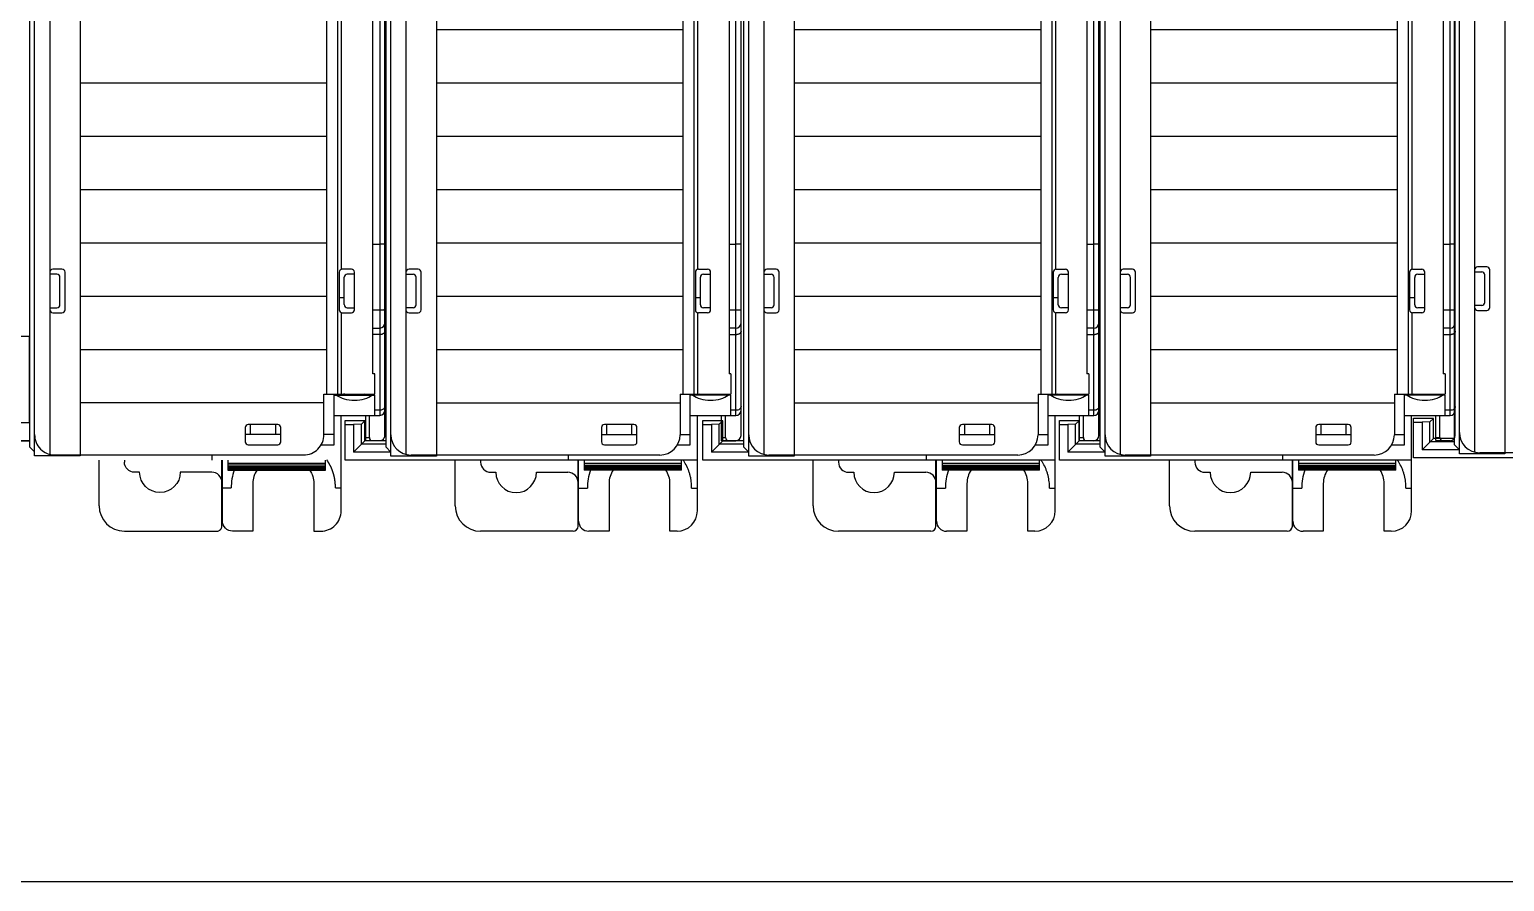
# Model space of a CAD drawing. Header units: inches. Extents: x -38 to 199, y -310 to 64.
# Drawn here: x 100.38 to 106.1, y 52.11 to 55.42 of the extents above; entities that cross this region are included whole.
import ezdxf

# ---------------------------------------------------------------- set-up
doc = ezdxf.new("R2010")
doc.units = ezdxf.units.IN
doc.header["$MEASUREMENT"] = 0
doc.layers.add('off-wire', color=6, linetype='Continuous')
doc.layers.add('PLC', color=7, linetype='Continuous')

# ---------------------------------------------------------------- blocks, each defined once
blk = doc.blocks.new('24VPS')
at = {"layer": 'PLC', "color": 7, "linetype": 'Continuous'}
for p, q in [((179.567, -64.77), (179.567, -69.2188)), ((179.567, -67.7523), (179.567, -69.2188)), ((179.567, -68.8153), (179.3899, -68.8153)), ((179.567, -68.8153), (179.3899, -68.8153)), ((179.567, -68.8153), (179.3899, -68.8153)), ((179.567, -68.8153), (179.3899, -68.8153)), ((179.567, -69.1492), (179.567, -68.8153)), ((179.567, -69.1492), (179.567, -68.8153)), ((179.567, -69.1492), (179.4785, -69.1492)), ((179.567, -69.1492), (179.4785, -69.1492)), ((179.567, -69.1499), (179.4785, -69.1499)), ((179.567, -69.1499), (179.4785, -69.1499)), ((179.4785, -69.2188), (179.567, -69.2188)), ((179.4785, -69.2188), (179.567, -69.2188)), ((179.567, -69.2188), (179.4785, -69.2188))]:
    blk.add_line(p, q, dxfattribs=at)
blk = doc.blocks.new('AI4')
at = {"layer": 'PLC', "linetype": 'Continuous'}
for p, q in [((214.7496, -47.679), (214.7496, -52.2734)), ((216.1276, -52.2296), (216.1276, -47.774)), ((214.7693, -52.2935), (214.7693, -48.5845)), ((214.8284, -48.5845), (214.8284, -52.3025)), ((215.9032, -52.0687), (215.9032, -48.5845)), ((215.9444, -48.5845), (215.9444, -52.0687)), ((216.1079, -52.1514), (216.1079, -48.5845)), ((216.0811, -48.7774), (216.0811, -51.99)), ((215.96, -51.5847), (215.96, -50.4229)), ((216.0811, -51.488), (216.1079, -51.488)), ((214.8756, -51.5845), (214.8402, -51.5845)), ((215.9622, -51.5845), (215.9976, -51.5845)), ((214.8284, -51.6042), (214.8559, -51.6042)), ((214.8677, -51.7223), (214.8677, -51.616)), ((214.8874, -51.742), (214.8874, -51.5963)), ((215.9504, -51.5963), (215.9504, -51.742)), ((215.9701, -51.7223), (215.9701, -51.616)), ((215.9819, -51.6042), (216.0095, -51.6042)), ((216.0095, -51.742), (216.0095, -51.5963)), ((215.9504, -51.6947), (215.9701, -51.6947)), ((214.8559, -51.7341), (214.8284, -51.7341)), ((214.8402, -51.7538), (214.8756, -51.7538)), ((215.96, -52.0687), (215.96, -51.7536)), ((215.9976, -51.7538), (215.9622, -51.7538)), ((216.0095, -51.7341), (215.9819, -51.7341)), ((216.1079, -51.7438), (216.0811, -51.7438)), ((216.1079, -51.8128), (216.0811, -51.8128)), ((216.1079, -51.8385), (216.0811, -51.8385)), ((216.0882, -51.99), (216.0811, -51.99)), ((216.0882, -51.99), (216.0882, -52.0687)), ((215.8913, -52.0687), (216.0882, -52.0687)), ((215.8913, -52.0687), (215.8913, -52.2262)), ((216.0882, -52.0727), (215.9307, -52.0727)), ((215.9307, -52.2656), (215.9307, -52.0727)), ((216.0685, -52.0687), (216.0685, -52.0727)), ((216.087, -52.0727), (216.087, -52.1514)), ((216.0882, -52.1514), (216.0882, -52.0727)), ((215.9307, -52.1514), (216.1079, -52.1514)), ((215.9583, -52.5215), (215.9583, -52.1514)), ((216.0524, -52.2492), (216.0524, -52.1514)), ((216.0674, -52.2374), (216.0674, -52.1514)), ((216.1079, -52.1315), (216.0882, -52.1315)), ((214.5921, -52.1711), (214.6689, -52.1711)), ((214.5921, -52.3246), (214.5921, -52.1711)), ((214.5921, -52.1861), (214.6253, -52.1861)), ((214.6553, -52.1856), (214.6253, -52.1861)), ((214.6253, -52.1861), (214.6253, -52.2935)), ((214.6689, -52.1721), (214.6553, -52.1856)), ((214.6553, -52.2634), (214.6553, -52.1856)), ((214.6689, -52.2498), (214.6689, -52.1721)), ((215.5862, -52.1987), (215.5862, -52.2538)), ((215.7122, -52.1868), (215.598, -52.1868)), ((215.6059, -52.1868), (215.6059, -52.2262)), ((215.7043, -52.2262), (215.7043, -52.1868)), ((215.724, -52.2538), (215.724, -52.1987)), ((214.6253, -52.2935), (214.6689, -52.2498)), ((214.7496, -52.2634), (214.6553, -52.2634)), ((214.7496, -52.2498), (214.6689, -52.2498)), ((214.7496, -52.2734), (214.7693, -52.2935)), ((215.724, -52.2262), (215.5862, -52.2262)), ((215.598, -52.2656), (215.7122, -52.2656)), ((215.8798, -52.2656), (215.9307, -52.2656)), ((215.9307, -52.2262), (215.8913, -52.2262)), ((216.0524, -52.2374), (216.0674, -52.2374)), ((216.0524, -52.2492), (216.1079, -52.2492)), ((215.9583, -52.3246), (214.5921, -52.3246)), ((214.7693, -52.2935), (214.6253, -52.2935)), ((215.8126, -52.305), (214.848, -52.305)), ((215.0193, -52.5018), (215.0193, -52.3246)), ((215.1177, -52.3246), (215.1177, -52.3325)), ((215.4583, -52.3246), (215.4583, -52.305)), ((215.4957, -52.5805), (215.4957, -52.3246)), ((215.4976, -52.5609), (215.4976, -52.3246)), ((215.5193, -52.3249), (215.5193, -52.3634)), ((215.8973, -52.3634), (215.8973, -52.3249)), ((215.1571, -52.3719), (215.1768, -52.3719)), ((215.3343, -52.3719), (215.4563, -52.3719)), ((215.8973, -52.3382), (215.5193, -52.3382)), ((215.8973, -52.345), (215.5193, -52.345)), ((215.8973, -52.3508), (215.5193, -52.3508)), ((215.8973, -52.3555), (215.5193, -52.3555)), ((215.8973, -52.3592), (215.5193, -52.3592)), ((215.8973, -52.3618), (215.5193, -52.3618)), ((215.8973, -52.3634), (215.5193, -52.3634)), ((215.8973, -52.3639), (215.5193, -52.3639)), ((215.4976, -52.4329), (215.532, -52.4329)), ((215.6158, -52.4152), (215.6158, -52.6002)), ((215.852, -52.6002), (215.852, -52.4152)), ((215.9357, -52.4329), (215.9583, -52.4329)), ((215.476, -52.6002), (215.1177, -52.6002)), ((215.6158, -52.6002), (215.537, -52.6002)), ((215.8795, -52.6002), (215.852, -52.6002))]:
    blk.add_line(p, q, dxfattribs=at)
at = {"layer": 'PLC'}
for p, q in [((214.9461, -50.6553), (215.9032, -50.6553)), ((214.9461, -50.862), (215.9032, -50.862)), ((214.9461, -51.0687), (215.9032, -51.0687)), ((214.9461, -51.2754), (215.9032, -51.2754)), ((214.9461, -51.4821), (215.9032, -51.4821)), ((214.9461, -51.6888), (215.9032, -51.6888)), ((214.9461, -51.8955), (215.9032, -51.8955)), ((214.9461, -52.1022), (215.8913, -52.1022))]:
    blk.add_line(p, q, dxfattribs=at)
blk.add_lwpolyline([(214.7693, -48.5845), (214.9461, -48.5845), (214.9461, -52.3089), (214.7693, -52.3089)], close=True, dxfattribs=at)
at = {"layer": 'PLC', "linetype": 'Continuous'}
for centre, radius, start, end in [((214.8402, -51.5963), 0.0118, 90, 179.9886), ((214.8756, -51.5963), 0.0118, 0, 90), ((215.9622, -51.5963), 0.0118, 90, 180), ((215.9976, -51.5963), 0.0118, 0, 90), ((214.8559, -51.616), 0.0118, 0, 90), ((215.9819, -51.616), 0.0118, 90, 180), ((214.8402, -51.742), 0.0118, 180.0095, 270), ((214.8559, -51.7223), 0.0118, 270, 360), ((214.8756, -51.742), 0.0118, 270, 360), ((215.9622, -51.742), 0.0118, 180, 270), ((215.9819, -51.7223), 0.0118, 180, 270), ((215.9976, -51.742), 0.0118, 270, 0.0044), ((216.1079, -51.7931), 0.0197, 270, 359.9978), ((215.9671, -52.0805), 0.0118, 40.5479, 90), ((216.0518, -52.0805), 0.0118, 112.5, 139.4521), ((216.1079, -52.1317), 0.0197, 270, 359.9991), ((215.598, -52.1987), 0.0118, 90, 180), ((215.7122, -52.1987), 0.0118, 0, 90), ((214.848, -52.2262), 0.0787, 180, 270), ((215.598, -52.2538), 0.0118, 180, 270), ((215.7122, -52.2538), 0.0118, 270, 0), ((215.8126, -52.2262), 0.0787, 270, 0), ((216.1079, -52.2296), 0.0197, 270, 0), ((215.1571, -52.3325), 0.0394, 180, 270), ((215.7629, -52.4232), 0.1713, 33.8916, 35.1241), ((215.7613, -52.4243), 0.1733, 32.0748, 33.8895), ((215.7592, -52.4256), 0.1757, 30.1195, 32.0722), ((215.2555, -52.3719), 0.0787, 180, 0), ((215.4563, -52.4113), 0.0394, 0, 90), ((215.7083, -52.4152), 0.0925, 145.6538, 180), ((215.7595, -52.4152), 0.0925, 0, 34.3463), ((215.1177, -52.5018), 0.0984, 180, 270), ((215.537, -52.5609), 0.0394, 180, 270), ((215.8795, -52.5215), 0.0787, 270, 0), ((215.476, -52.5805), 0.0197, 270, 0)]:
    blk.add_arc(centre, radius, start, end, dxfattribs=at)
for centre, major_axis, ratio, start_param, end_param in [((216.0095, -52.053), (0.0787, 0), 0.5, 3.665191, 5.759587), ((216.0792, -52.2374), (0.0118, 0), 0.999848, 3.141593, 4.712389)]:
    blk.add_ellipse(centre, major_axis=major_axis, ratio=ratio, start_param=start_param, end_param=end_param, dxfattribs=at)
for points, knots in [([(216.1276, -51.4869), (216.1276, -51.4869), (216.1275, -51.487), (216.1275, -51.487), (216.1273, -51.4871), (216.1272, -51.4871), (216.127, -51.4872), (216.1266, -51.4873), (216.126, -51.4873), (216.1252, -51.4874), (216.1242, -51.4875), (216.1231, -51.4876), (216.1212, -51.4877), (216.1187, -51.4878), (216.1153, -51.4879), (216.1117, -51.488), (216.1092, -51.488), (216.1079, -51.488)], [0, 0, 0, 0, 0.002842, 0.007273, 0.013786, 0.022509, 0.033481, 0.046706, 0.079887, 0.121887, 0.172267, 0.23051, 0.296093, 0.446892, 0.619054, 0.806193, 1, 1, 1, 1]), ([(216.1276, -51.7414), (216.1276, -51.7414), (216.1276, -51.7415), (216.1275, -51.7417), (216.1273, -51.7418), (216.1271, -51.7419), (216.1267, -51.7421), (216.126, -51.7424), (216.1252, -51.7426), (216.1242, -51.7428), (216.1231, -51.743), (216.1212, -51.7432), (216.1187, -51.7435), (216.114, -51.7438), (216.1104, -51.7438), (216.1079, -51.7438)], [0, 0, 0, 0, 0.006031, 0.012929, 0.021264, 0.031354, 0.057354, 0.091546, 0.134002, 0.184415, 0.242349, 0.307332, 0.456204, 0.625694, 1, 1, 1, 1]), ([(216.1276, -51.8252), (216.1276, -51.8261), (216.1273, -51.8279), (216.1261, -51.8304), (216.1243, -51.8327), (216.1218, -51.8347), (216.1188, -51.8364), (216.1154, -51.8376), (216.1117, -51.8383), (216.1092, -51.8385), (216.1079, -51.8385)], [0, 0, 0, 0, 0.100092, 0.204902, 0.317205, 0.438585, 0.56921, 0.707955, 0.852748, 1, 1, 1, 1]), ([(216.1218, -52.1272), (216.1199, -52.1286), (216.1165, -52.1302), (216.1117, -52.1313), (216.1092, -52.1315), (216.1079, -52.1315)], [0, 0, 0, 0, 0.483117, 0.739904, 1, 1, 1, 1]), ([(216.1276, -52.1168), (216.1276, -52.1178), (216.1273, -52.1197), (216.1262, -52.1225), (216.1243, -52.1251), (216.1227, -52.1265), (216.1218, -52.1272)], [0, 0, 0, 0, 0.234677, 0.477026, 0.731179, 1, 1, 1, 1]), ([(215.5442, -52.3632), (215.5399, -52.3743), (215.5335, -52.3973), (215.5317, -52.4211), (215.532, -52.4329)], [0, 0, 0, 0, 0.502407, 1, 1, 1, 1]), ([(215.9357, -52.4329), (215.936, -52.4247), (215.9354, -52.4123), (215.933, -52.396), (215.9303, -52.3839), (215.9268, -52.3719), (215.921, -52.3561), (215.9154, -52.3447), (215.9112, -52.3374)], [0, 0, 0, 0, 0.246902, 0.370862, 0.495205, 0.620107, 0.745786, 1, 1, 1, 1])]:
    blk.add_open_spline(points, degree=3, knots=knots, dxfattribs=at)
blk = doc.blocks.new('ai_red')
at = {"layer": 'PLC', "color": 1, "linetype": 'Continuous'}
for p, q in [((73.1198, -179.6081), (73.1198, -184.2026)), ((73.1395, -184.2226), (73.1395, -180.5136)), ((73.1986, -180.5136), (73.1986, -184.2316)), ((73.1986, -183.5333), (73.2261, -183.5333)), ((73.2458, -183.5136), (73.2104, -183.5136)), ((73.2379, -183.6514), (73.2379, -183.5451)), ((73.2576, -183.6711), (73.2576, -183.5255)), ((73.2261, -183.6632), (73.1986, -183.6632)), ((73.2104, -183.6829), (73.2458, -183.6829)), ((72.9623, -184.1003), (73.0391, -184.1003)), ((72.9623, -184.2538), (72.9623, -184.1003)), ((72.9623, -184.1153), (72.9955, -184.1153)), ((73.0255, -184.1148), (72.9955, -184.1153)), ((72.9955, -184.1153), (72.9955, -184.2226)), ((73.0391, -184.1012), (73.0255, -184.1148)), ((73.0255, -184.1926), (73.0255, -184.1148)), ((73.0391, -184.179), (73.0391, -184.1012)), ((72.9955, -184.2226), (73.0391, -184.179)), ((73.1395, -184.2226), (72.9955, -184.2226)), ((73.1198, -184.1926), (73.0255, -184.1926)), ((73.1198, -184.179), (73.0391, -184.179)), ((73.1198, -184.2026), (73.1395, -184.2226)), ((74.3285, -184.2538), (72.9623, -184.2538)), ((74.1828, -184.2341), (73.2183, -184.2341))]:
    blk.add_line(p, q, dxfattribs=at)
at = {"layer": 'PLC', "color": 1}
blk.add_lwpolyline([(73.1395, -180.5136), (73.3163, -180.5136), (73.3163, -184.2381), (73.1395, -184.2381)], close=True, dxfattribs=at)
at = {"layer": 'PLC', "color": 1, "linetype": 'Continuous'}
for centre, radius, start, end in [((73.2104, -183.5255), 0.0118, 90, 179.9886), ((73.2261, -183.5451), 0.0118, 0, 90), ((73.2458, -183.5255), 0.0118, 0, 90), ((73.2261, -183.6514), 0.0118, 270, 360), ((73.2104, -183.6711), 0.0118, 180.0095, 270), ((73.2458, -183.6711), 0.0118, 270, 360), ((73.2183, -184.1554), 0.0787, 180, 270)]:
    blk.add_arc(centre, radius, start, end, dxfattribs=at)

msp = doc.modelspace()

# ---------------------------------------------------------------- linework, layer by layer
at = {"linetype": 'Continuous'}
for p, q in [((101.75936, 58.39389), (101.75936, 53.79944)), ((103.13731, 53.8433), (103.13731, 58.29881)), ((100.45687, 57.48871), (100.45687, 53.77074)), ((101.53168, 54.00446), (101.53168, 57.48871)), ((101.57287, 57.48871), (101.57287, 54.00446)), ((101.77905, 53.7794), (101.77905, 57.48837)), ((101.8381, 57.48837), (101.8381, 53.7704)), ((102.9129, 54.00412), (102.9129, 57.48837)), ((102.9541, 57.48837), (102.9541, 54.00412)), ((103.11763, 53.92145), (103.11763, 57.48837)), ((103.09085, 57.29546), (103.09085, 54.08286)), ((101.58853, 54.4885), (101.58853, 55.65034)), ((102.96975, 54.48817), (102.96975, 55.65)), ((101.70962, 54.58522), (101.7364, 54.58522)), ((103.09085, 54.58488), (103.11763, 54.58488)), ((101.59861, 54.35092), (101.59861, 54.45722)), ((101.8381, 54.46869), (101.86566, 54.46869)), ((101.88534, 54.48837), (101.84991, 54.48837)), ((101.87747, 54.35058), (101.87747, 54.45688)), ((101.89716, 54.33089), (101.89716, 54.47656)), ((102.96015, 54.47656), (102.96015, 54.33089)), ((102.97196, 54.48837), (103.00739, 54.48837)), ((102.97983, 54.35058), (102.97983, 54.45688)), ((102.99164, 54.46869), (103.0192, 54.46869)), ((103.0192, 54.33089), (103.0192, 54.47656)), ((101.57892, 54.37848), (101.59861, 54.37848)), ((101.86566, 54.33877), (101.8381, 54.33877)), ((102.96015, 54.37814), (102.97983, 54.37814)), ((103.0192, 54.33877), (102.99164, 54.33877)), ((101.58853, 54.00446), (101.58853, 54.31963)), ((101.7364, 54.32935), (101.70962, 54.32935)), ((101.84991, 54.31908), (101.88534, 54.31908)), ((102.96975, 54.00412), (102.96975, 54.31929)), ((103.00739, 54.31908), (102.97196, 54.31908)), ((103.11763, 54.32902), (103.09085, 54.32902)), ((103.11763, 54.26003), (103.09085, 54.26003)), ((103.11763, 54.23436), (103.09085, 54.23436)), ((103.09794, 54.08286), (103.09085, 54.08286)), ((103.09794, 54.08286), (103.09794, 54.00412)), ((101.69703, 54.00446), (101.69703, 54.00052)), ((101.71551, 54.00052), (101.71551, 53.92178)), ((101.71672, 53.92178), (101.71672, 54.00052)), ((102.90109, 54.00412), (103.09794, 54.00412)), ((102.90109, 54.00412), (102.90109, 53.84664)), ((103.09794, 54.00019), (102.94046, 54.00019)), ((102.94046, 53.80727), (102.94046, 54.00019)), ((103.07826, 54.00412), (103.07826, 54.00019)), ((103.09674, 54.00019), (103.09674, 53.92145)), ((103.09794, 53.92145), (103.09794, 54.00019)), ((101.7364, 53.94169), (101.71672, 53.94169)), ((103.11763, 53.94135), (103.09794, 53.94135)), ((101.23443, 53.88635), (101.23443, 53.84698)), ((101.33286, 53.84698), (101.33286, 53.88635)), ((101.55924, 53.92178), (101.7364, 53.92178)), ((101.60188, 53.90176), (101.67865, 53.90176)), ((101.60188, 53.74822), (101.60188, 53.90176)), ((101.60188, 53.88671), (101.63504, 53.88671)), ((101.66508, 53.88723), (101.63504, 53.88671)), ((101.63504, 53.88671), (101.63504, 53.7794)), ((101.67865, 53.9008), (101.66508, 53.88723)), ((101.66508, 53.80945), (101.66508, 53.88723)), ((101.67865, 53.82302), (101.67865, 53.9008)), ((102.72196, 53.88601), (102.60779, 53.88601)), ((102.61566, 53.88601), (102.61566, 53.84664)), ((102.71409, 53.84664), (102.71409, 53.88601)), ((102.94046, 53.92145), (103.11763, 53.92145)), ((102.96802, 53.55137), (102.96802, 53.92145)), ((103.06212, 53.82361), (103.06212, 53.92145)), ((103.07717, 53.83542), (103.07717, 53.92145)), ((100.37813, 53.82336), (100.29743, 53.82336)), ((101.35254, 53.84698), (101.21475, 53.84698)), ((101.55924, 53.84698), (101.51987, 53.84698)), ((101.63504, 53.7794), (101.67865, 53.82302)), ((101.75936, 53.82302), (101.67865, 53.82302)), ((102.59597, 53.8742), (102.59597, 53.81908)), ((102.73377, 53.84664), (102.59597, 53.84664)), ((102.73377, 53.81908), (102.73377, 53.8742)), ((102.94046, 53.84664), (102.90109, 53.84664)), ((103.06212, 53.83542), (103.07717, 53.83542)), ((103.06212, 53.82361), (103.11763, 53.82361)), ((101.0868, 53.74855), (101.0868, 53.76824)), ((101.77905, 53.7794), (101.63504, 53.7794)), ((101.75936, 53.80945), (101.66508, 53.80945)), ((101.75936, 53.79944), (101.77905, 53.7794)), ((102.82235, 53.7679), (101.85779, 53.7679)), ((102.46802, 53.74822), (102.46802, 53.7679)), ((102.60779, 53.80727), (102.72196, 53.80727)), ((102.88958, 53.80727), (102.94046, 53.80727)), ((100.64782, 53.57139), (100.64782, 53.74855)), ((100.74624, 53.74855), (100.74624, 53.74068)), ((101.52577, 53.73498), (101.14782, 53.73498)), ((101.52577, 53.72819), (101.14782, 53.72819)), ((101.52577, 53.72243), (101.14782, 53.72243)), ((101.52577, 53.71771), (101.14782, 53.71771)), ((101.52577, 53.71404), (101.14782, 53.71404)), ((101.52577, 53.71141), (101.14782, 53.71141)), ((101.52577, 53.70931), (101.14782, 53.70931)), ((102.96802, 53.74822), (101.60188, 53.74822)), ((102.02905, 53.57105), (102.02905, 53.74822)), ((102.12747, 53.74822), (102.12747, 53.74034)), ((102.50542, 53.49231), (102.50542, 53.74822)), ((102.50739, 53.512), (102.50739, 53.74822)), ((102.52905, 53.74796), (102.52905, 53.7095)), ((102.907, 53.73464), (102.52905, 53.73464)), ((102.907, 53.72785), (102.52905, 53.72785)), ((102.907, 53.72209), (102.52905, 53.72209)), ((102.907, 53.71738), (102.52905, 53.71738)), ((102.907, 53.7137), (102.52905, 53.7137)), ((102.907, 53.71107), (102.52905, 53.71107)), ((102.907, 53.7095), (102.52905, 53.7095)), ((102.907, 53.70897), (102.52905, 53.70897)), ((102.907, 53.7095), (102.907, 53.74795)), ((102.16684, 53.70097), (102.18653, 53.70097)), ((102.34401, 53.70097), (102.46605, 53.70097)), ((102.6255, 53.65767), (102.6255, 53.47263)), ((102.86172, 53.47263), (102.86172, 53.65767)), ((101.12617, 53.64029), (101.16053, 53.64029)), ((101.56425, 53.64029), (101.5868, 53.64029)), ((102.50739, 53.63995), (102.54176, 53.63995)), ((102.94548, 53.63995), (102.96802, 53.63995)), ((102.48574, 53.47263), (102.12747, 53.47263)), ((102.6255, 53.47263), (102.54676, 53.47263)), ((102.88928, 53.47263), (102.86172, 53.47263))]:
    msp.add_line(p, q, dxfattribs=at)
for p, q in [((101.95587, 55.41751), (102.9129, 55.41751)), ((100.57464, 55.21115), (101.53168, 55.21115)), ((101.95587, 55.21082), (102.9129, 55.21082)), ((100.57464, 55.00446), (101.53168, 55.00446)), ((101.95587, 55.00412), (102.9129, 55.00412)), ((100.57464, 54.79777), (101.53168, 54.79777)), ((101.95587, 54.79743), (102.9129, 54.79743)), ((100.57464, 54.59107), (101.53168, 54.59107)), ((101.95587, 54.59074), (102.9129, 54.59074)), ((100.57464, 54.38438), (101.53168, 54.38438)), ((101.95587, 54.38404), (102.9129, 54.38404)), ((100.57464, 54.17769), (101.53168, 54.17769)), ((101.95587, 54.17735), (102.9129, 54.17735)), ((100.57464, 53.971), (101.51987, 53.971)), ((101.95587, 53.97066), (102.90109, 53.97066))]:
    msp.add_line(p, q)
for points in [[(89.73036, 52.11457), (124.73036, 52.11457), (124.73036, 59.86457)], [(89.73036, 52.11457), (124.73036, 52.11457), (124.73036, 50.11457), (89.73036, 50.11457), (89.73036, 52.11457)]]:
    msp.add_lwpolyline(points)
for points in [[(100.37813, 58.39422), (100.37813, 53.79977), (100.39782, 53.77974), (100.39782, 57.48871)], [(101.50835, 53.80761), (101.55924, 53.80761), (101.55924, 54.00052), (101.71672, 54.00052)], [(101.68089, 53.83576), (101.69594, 53.83576), (101.69594, 53.92178)], [(101.14782, 53.7483), (101.14782, 53.70983), (101.52577, 53.70983), (101.52577, 53.74828)]]:
    msp.add_lwpolyline(points, dxfattribs=at)
for points in [[(101.68089, 53.92178), (101.68089, 53.82395), (101.7364, 53.82395, 0.4142136), (101.75609, 53.84363), (101.75609, 58.29915, 0.4142136), (101.7364, 58.31883)], [(100.39782, 53.84698, 0.4142136), (100.47656, 53.76824), (101.44113, 53.76824, 0.4142136), (101.51987, 53.84698), (101.51987, 54.00446), (101.71672, 54.00446), (101.71672, 54.0832), (101.70962, 54.0832), (101.70962, 57.2958), (101.71672, 57.2958), (101.71672, 57.48871)], [(101.7364, 57.48871), (101.7364, 53.92178, 0.4142089), (101.75609, 53.94147)], [(100.45687, 54.33123, 0.4141649), (100.46869, 54.31942), (100.50412, 54.31942, 0.4142136), (100.51593, 54.33123), (100.51593, 54.4769, 0.4142136), (100.50412, 54.48871), (100.46869, 54.48871, 0.4141553), (100.45687, 54.4769)], [(100.45687, 54.33911), (100.48443, 54.33911, 0.4142136), (100.49624, 54.35092), (100.49624, 54.45722, 0.4142136), (100.48443, 54.46903), (100.45687, 54.46903)], [(101.63798, 54.4769, 0.4142136), (101.62617, 54.48871), (101.59073, 54.48871, 0.4142136), (101.57892, 54.4769), (101.57892, 54.33123, 0.4142136), (101.59073, 54.31942), (101.62617, 54.31942, 0.4142361), (101.63798, 54.33123), (101.63798, 54.4769)], [(101.63798, 54.46903), (101.61042, 54.46903, 0.4142136), (101.59861, 54.45722)], [(101.59861, 54.35092, 0.4142136), (101.61042, 54.33911), (101.63798, 54.33911)], [(101.70962, 54.26037), (101.7364, 54.26037, 0.4142022), (101.75609, 54.28005)], [(101.46436, 53.7102, -0.1509959), (101.4805, 53.658), (101.4805, 53.47296), (101.50806, 53.47296, 0.4142136), (101.5868, 53.5517), (101.5868, 53.92178)], [(100.74624, 53.47296), (101.10451, 53.47296, 0.4142136), (101.1242, 53.49265), (101.1242, 53.74855)], [(101.1242, 53.66194, 0.4142136), (101.08483, 53.70131), (100.96278, 53.70131, -1), (100.8053, 53.70131), (100.78561, 53.70131, -0.4142136), (100.74624, 53.74068)], [(101.26041, 53.7102, 0.1509958), (101.24428, 53.658), (101.24428, 53.47296), (101.16554, 53.47296, -0.4142136), (101.12617, 53.51233), (101.12617, 53.74855)]]:
    msp.add_lwpolyline(points, format="xyb", dxfattribs=at)
for points in [[(100.39782, 57.48871), (100.57464, 57.48871), (100.57464, 53.7643), (100.39782, 53.7643)], [(101.77905, 57.48837), (101.95587, 57.48837), (101.95587, 53.76396), (101.77905, 53.76396)]]:
    msp.add_lwpolyline(points, close=True)
msp.add_lwpolyline([(101.22656, 53.80761), (101.34073, 53.80761, 0.4142136), (101.35254, 53.81942), (101.35254, 53.87454, 0.4142136), (101.34073, 53.88635), (101.22656, 53.88635, 0.4142136), (101.21475, 53.87454), (101.21475, 53.81942, 0.4142136)], format="xyb", close=True, dxfattribs=at)
for centre, radius, start, end in [((101.84991, 54.47656), 0.01181, 90, 179.9886), ((101.86566, 54.45688), 0.01181, 0, 90), ((101.88534, 54.47656), 0.01181, 0, 90), ((102.97196, 54.47656), 0.01181, 90, 180), ((102.99164, 54.45688), 0.01181, 90, 180), ((103.00739, 54.47656), 0.01181, 0, 90), ((101.86566, 54.35058), 0.01181, 270, 360), ((102.99164, 54.35058), 0.01181, 180, 270), ((101.84991, 54.33089), 0.01181, 180.00953, 270), ((101.88534, 54.33089), 0.01181, 270, 360), ((102.97196, 54.33089), 0.01181, 180, 270), ((103.00739, 54.33089), 0.01181, 270, 0.00441), ((103.11763, 54.27971), 0.01969, 270, 359.99778), ((101.59565, 53.99265), 0.01181, 40.54788, 90), ((101.6803, 53.99265), 0.01181, 112.5, 139.45212), ((102.97688, 53.99231), 0.01181, 40.54788, 90), ((103.06153, 53.99231), 0.01181, 112.5, 139.45212), ((103.11763, 53.94113), 0.01969, 270, 359.99909), ((102.60779, 53.8742), 0.01181, 90, 180), ((102.72196, 53.8742), 0.01181, 0, 90), ((101.85779, 53.84664), 0.07874, 180, 270), ((102.82235, 53.84664), 0.07874, 270, 0), ((103.11763, 53.8433), 0.01969, 270, 0), ((102.60779, 53.81908), 0.01181, 180, 270), ((102.72196, 53.81908), 0.01181, 270, 0), ((102.16684, 53.74034), 0.03937, 180, 270), ((102.71802, 53.65767), 0.09252, 145.65376, 180), ((102.7692, 53.65767), 0.09252, 0, 34.34626), ((102.77268, 53.64967), 0.17128, 33.89164, 35.12407), ((102.77101, 53.64855), 0.17329, 32.07478, 33.88954), ((102.76894, 53.64727), 0.17572, 30.11953, 32.07219), ((102.26527, 53.70097), 0.07874, 180, 0), ((102.46605, 53.6616), 0.03937, 0, 90), ((100.74624, 53.57139), 0.09843, 180, 270), ((102.12747, 53.57105), 0.09843, 180, 270), ((102.88928, 53.55137), 0.07874, 270, 0), ((102.48574, 53.49231), 0.01969, 270, 0), ((102.54676, 53.512), 0.03937, 180, 270)]:
    msp.add_arc(centre, radius, start, end, dxfattribs=at)
for centre, major_axis, ratio, start_param, end_param in [((101.63798, 54.02021), (0.07874, 0), 0.5, 3.6651914, 5.7595865), ((103.0192, 54.01987), (0.07874, 0), 0.5, 3.6651914, 5.7595865), ((101.70775, 53.83576), (0.01181, 0), 0.9998477, 3.1415927, 4.712389), ((103.08898, 53.83542), (0.01181, 0), 0.9998477, 3.1415927, 4.712389)]:
    msp.add_ellipse(centre, major_axis=major_axis, ratio=ratio, start_param=start_param, end_param=end_param, dxfattribs=at)
for points, knots in [([(101.75609, 54.58627), (101.75609, 54.58625), (101.75606, 54.5862), (101.75598, 54.58616), (101.75586, 54.58611), (101.75569, 54.58606), (101.75548, 54.58601), (101.75511, 54.58594), (101.75453, 54.58586), (101.75371, 54.58577), (101.75272, 54.58568), (101.75157, 54.5856), (101.74977, 54.58549), (101.7472, 54.58539), (101.74384, 54.58529), (101.74019, 54.58524), (101.73768, 54.58522), (101.7364, 54.58522)], [0, 0, 0, 0, 0.0028421, 0.0072733, 0.013786, 0.0225093, 0.0334805, 0.0467061, 0.0798866, 0.1218871, 0.172267, 0.2305099, 0.2960925, 0.4468923, 0.619054, 0.8061933, 1, 1, 1, 1]), ([(103.13731, 54.58593), (103.13731, 54.58591), (103.13729, 54.58586), (103.13721, 54.58582), (103.13709, 54.58577), (103.13692, 54.58572), (103.13671, 54.58567), (103.13634, 54.5856), (103.13576, 54.58552), (103.13494, 54.58543), (103.13395, 54.58534), (103.1328, 54.58526), (103.13099, 54.58516), (103.12843, 54.58505), (103.12507, 54.58495), (103.12142, 54.5849), (103.11891, 54.58488), (103.11763, 54.58488)], [0, 0, 0, 0, 0.0028421, 0.0072733, 0.013786, 0.0225093, 0.0334805, 0.0467061, 0.0798866, 0.1218871, 0.172267, 0.2305099, 0.2960925, 0.4468923, 0.619054, 0.8061933, 1, 1, 1, 1]), ([(101.75609, 54.33179), (101.75609, 54.33175), (101.75607, 54.33166), (101.75599, 54.33154), (101.75587, 54.33142), (101.75562, 54.33125), (101.75519, 54.33105), (101.75454, 54.33083), (101.75371, 54.33062), (101.75272, 54.33042), (101.75157, 54.33023), (101.74976, 54.32999), (101.7472, 54.32974), (101.74256, 54.32944), (101.73891, 54.32935), (101.7364, 54.32935)], [0, 0, 0, 0, 0.006031, 0.0129285, 0.0212645, 0.0313539, 0.0573538, 0.0915459, 0.1340017, 0.1844148, 0.242349, 0.3073323, 0.4562041, 0.6256938, 1, 1, 1, 1]), ([(103.13731, 54.33145), (103.13731, 54.33141), (103.13729, 54.33133), (103.13722, 54.3312), (103.13709, 54.33109), (103.13685, 54.33091), (103.13642, 54.33071), (103.13576, 54.3305), (103.13494, 54.33028), (103.13395, 54.33008), (103.1328, 54.32989), (103.13099, 54.32965), (103.12843, 54.3294), (103.12379, 54.3291), (103.12014, 54.32902), (103.11763, 54.32902)], [0, 0, 0, 0, 0.006031, 0.0129285, 0.0212645, 0.0313539, 0.0573538, 0.0915459, 0.1340017, 0.1844148, 0.242349, 0.3073323, 0.4562041, 0.6256938, 1, 1, 1, 1]), ([(101.75609, 54.24797), (101.75609, 54.2471), (101.75582, 54.24531), (101.75466, 54.24277), (101.75279, 54.24046), (101.75031, 54.23846), (101.74731, 54.23682), (101.74391, 54.23561), (101.74022, 54.23487), (101.73768, 54.2347), (101.7364, 54.2347), (101.72747, 54.2347), (101.71855, 54.2347), (101.70962, 54.2347)], [0, 0, 0, 0, 0.1000924, 0.2049021, 0.3172049, 0.4385848, 0.5692101, 0.7079552, 0.8527481, 1, 1, 1, 2, 2, 2, 2]), ([(103.13731, 54.24763), (103.13731, 54.24676), (103.13704, 54.24497), (103.13588, 54.24243), (103.13401, 54.24012), (103.13154, 54.23812), (103.12854, 54.23648), (103.12513, 54.23527), (103.12145, 54.23453), (103.11891, 54.23436), (103.11763, 54.23436)], [0, 0, 0, 0, 0.1000924, 0.2049021, 0.3172049, 0.4385848, 0.5692101, 0.7079552, 0.8527481, 1, 1, 1, 1]), ([(101.75609, 53.9564), (101.75609, 53.95543), (101.75582, 53.95347), (101.75467, 53.95067), (101.75281, 53.9481), (101.7512, 53.94666), (101.75032, 53.946), (101.74842, 53.94457), (101.74505, 53.94295), (101.74023, 53.94188), (101.73768, 53.94169), (101.7364, 53.94169)], [0, 0, 0, 0, 0.2346775, 0.4770261, 0.7311795, 1, 1, 1, 1.4831168, 1.7399041, 2, 2, 2, 2]), ([(103.13155, 53.94566), (103.12964, 53.94423), (103.12627, 53.94261), (103.12146, 53.94154), (103.11891, 53.94135), (103.11763, 53.94135)], [0, 0, 0, 0, 0.4831168, 0.7399041, 1, 1, 1, 1]), ([(103.13731, 53.95606), (103.13731, 53.9551), (103.13705, 53.95313), (103.1359, 53.95033), (103.13404, 53.94776), (103.13243, 53.94632), (103.13155, 53.94566)], [0, 0, 0, 0, 0.2346775, 0.4770261, 0.7311795, 1, 1, 1, 1]), ([(101.17272, 53.70998), (101.16844, 53.69887), (101.16203, 53.67588), (101.1602, 53.65208), (101.16053, 53.64029)], [0, 0, 0, 0, 0.5024075, 1, 1, 1, 1]), ([(102.55395, 53.70964), (102.54966, 53.69853), (102.54326, 53.67555), (102.54143, 53.65174), (102.54176, 53.63995)], [0, 0, 0, 0, 0.5024075, 1, 1, 1, 1]), ([(102.94548, 53.63995), (102.94571, 53.64816), (102.94517, 53.66054), (102.94273, 53.67684), (102.94006, 53.68898), (102.93655, 53.70096), (102.93075, 53.71672), (102.92518, 53.72813), (102.92094, 53.73544)], [0, 0, 0, 0, 0.2469023, 0.3708616, 0.4952054, 0.6201068, 0.7457855, 1, 1, 1, 1])]:
    msp.add_open_spline(points, degree=3, knots=knots, dxfattribs=at)
msp.add_rational_spline([(101.56425, 53.64029), (101.56449, 53.6485), (101.56394, 53.66088), (101.5615, 53.67718), (101.55883, 53.68931), (101.55532, 53.70129), (101.54952, 53.71706), (101.54395, 53.72847), (101.53971, 53.73578), (101.53871, 53.73751), (101.53768, 53.73922), (101.53662, 53.74091), (101.53564, 53.74246), (101.53465, 53.74399), (101.53363, 53.74551), (101.53294, 53.74653), (101.53225, 53.74755), (101.53154, 53.74855)], [1, 1, 1, 1, 1, 1, 1, 1, 1, 0.999903213236, 0.999903213236, 1, 0.999916400436, 0.999916400436, 1, 0.999961443786, 0.999961443786, 1], degree=3, knots=[0, 0, 0, 0, 0.2469023, 0.3708616, 0.4952054, 0.6201068, 0.7457855, 1, 1, 1, 1.0340803, 1.0340803, 1.0340803, 1.0657539, 1.0657539, 1.0657539, 1.0872639, 1.0872639, 1.0872639, 1.0872639], dxfattribs=at)

# ---------------------------------------------------------------- block references
for name, p in [('24VPS', (-79.1889, 123.0422)), ('AI4', (-111.60239, 106.07285)), ('AI4', (-110.2205, 106.07285))]:
    msp.add_blockref(name, p)
at = {"layer": 'off-wire', "color": 0}
msp.add_blockref('ai_red', (32.78328, 238.01111), dxfattribs=at)

doc.saveas('drawing.dxf')
